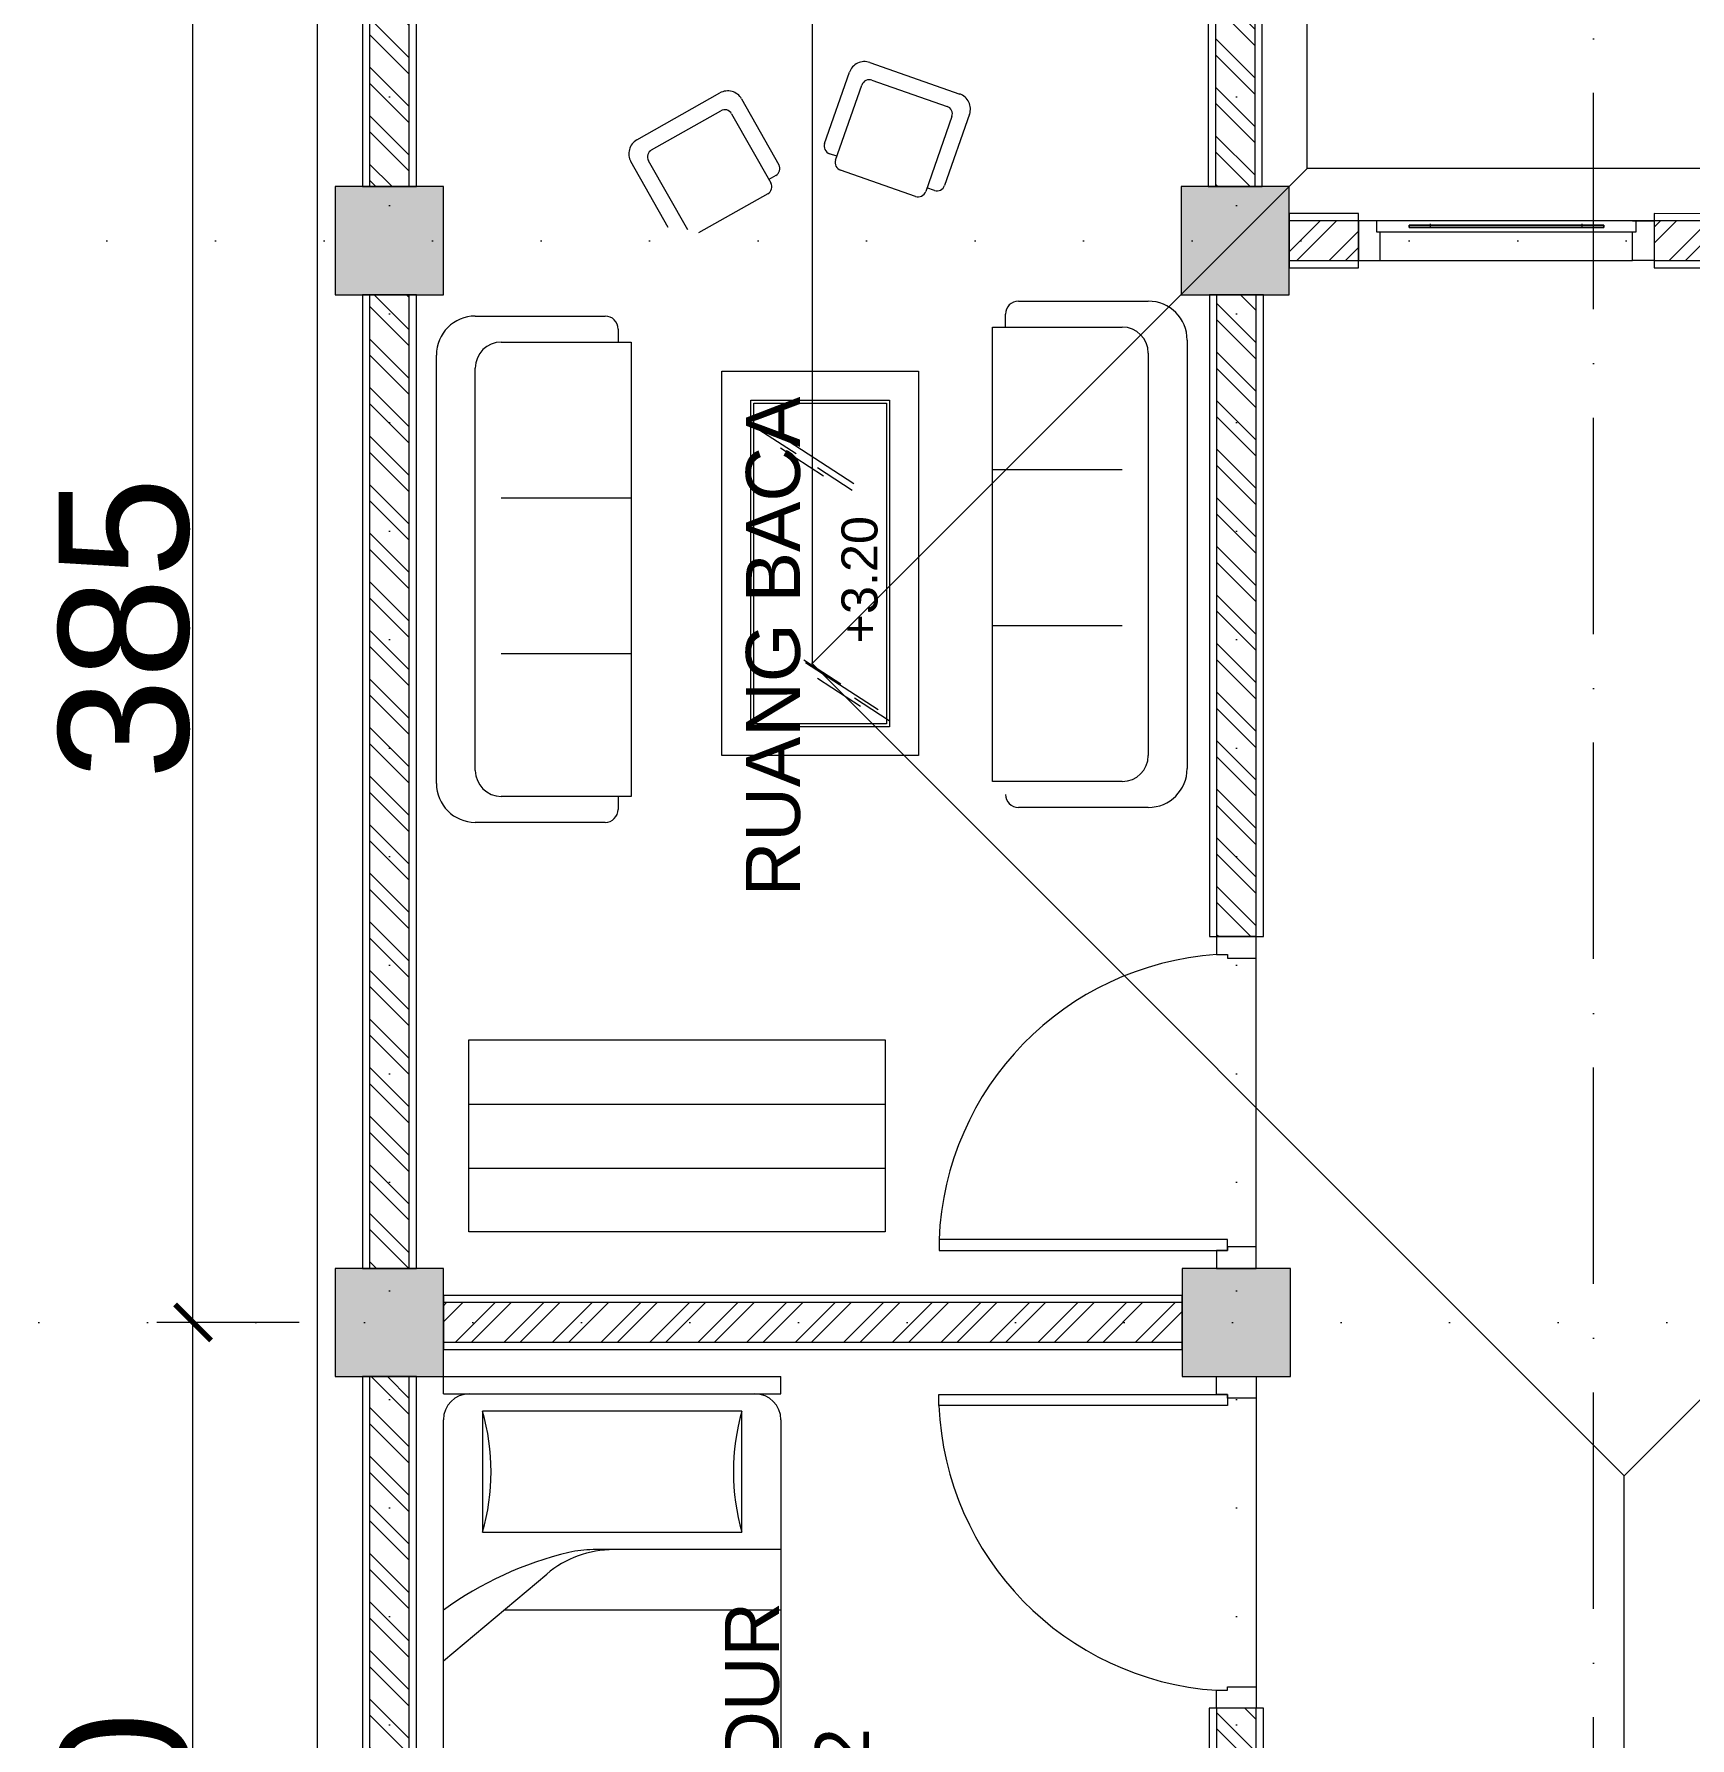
# Model space of a CAD drawing. Header units: millimetres. Extents: x -12161372 to 46643, y -9506984 to 15358.
# Drawn here: x 40920.5 to 41379.8, y 2896 to 3368.5 of the extents above; entities that cross this region are included whole.
import ezdxf
from ezdxf.enums import TextEntityAlignment as Align

# ---------------------------------------------------------------- set-up
doc = ezdxf.new("R2010")
doc.units = ezdxf.units.MM
doc.linetypes.add('ACAD_ISO07W100', pattern=[3, 0, -3])
doc.linetypes.add('ACAD_ISO10W100', pattern=[18, 12, -3, 0, -3])
for name, color, linetype, lineweight in [('arsiran', 202, 'Continuous', 0), ('atap', 220, 'Continuous', 0), ('dimensi', 50, 'Continuous', 5), ('dinding', 110, 'Continuous', 9), ('furniture', 7, 'Continuous', 5), ('garis potongan', 3, 'ACAD_ISO10W100', 18), ('interior', 7, 'Continuous', 13), ('jendela', 7, 'Continuous', 15), ('kolom', 150, 'Continuous', 13), ('pintu', 7, 'Continuous', 13), ('teks', 255, 'Continuous', 5)]:
    doc.layers.add(name, color=color, linetype=linetype, lineweight=lineweight)
doc.styles.add('ATT', font='romans.shx')
doc.styles.get("Standard").update_dxf_attribs({"font": 'arial.ttf'})
doc.dimstyles.new('ISO-25', dxfattribs={"dimtxt": 4.5, "dimasz": 10, "dimexe": 10, "dimexo": 10, "dimtad": 1, "dimtxsty": 'Standard', "dimblk": 'ARCHTICK', "dimcen": 2.5, "dimclrt": 256, "dimadec": 0, "dimazin": 0, "dimtfac": 1, "dimtmove": 0, "dimatfit": 3, "dimfxl": 75, "dimfxlon": 1, "dimtfillclr": 256, "dimlwd": -1, "dimlwe": -1, "dimarcsym": 0})

# ---------------------------------------------------------------- blocks, each defined once
blk = doc.blocks.new('*U22')
at = {"layer": 'arsiran'}
h = blk.add_hatch(dxfattribs=at)
h.set_pattern_fill('ANSI32', color=256)
h.set_pattern_definition([(45, (-2339.748, -4513.269), (-6.735192, 6.735192), []), (45, (-2335.258, -4513.269), (-6.735192, 6.735192), [])])
h.paths.add_polyline_path([(0, 5.5), (0, -5.5), (204.93, -5.5), (204.93, 5.5)])
blk.add_lwpolyline([(0, -5.5), (204.93, -5.5), (204.93, 5.5), (0, 5.5)], close=True, dxfattribs=at)
at = {"layer": 'dinding'}
blk.add_lwpolyline([(0, -7.5), (204.93, -7.5), (204.93, 7.5), (0, 7.5)], close=True, dxfattribs=at)
blk = doc.blocks.new('*U4')
at = {"layer": 'arsiran'}
h = blk.add_hatch(dxfattribs=at)
h.set_pattern_fill('ANSI32', color=256)
h.set_pattern_definition([(45, (-2274.681, -4513.269), (-6.735192, 6.735192), []), (45, (-2270.191, -4513.269), (-6.735192, 6.735192), [])])
h.paths.add_polyline_path([(0, 5.5), (0, -5.5), (270, -5.5), (270, 5.5)])
blk.add_lwpolyline([(0, -5.5), (270, -5.5), (270, 5.5), (0, 5.5)], close=True, dxfattribs=at)
at = {"layer": 'dinding'}
blk.add_lwpolyline([(0, -7.5), (270, -7.5), (270, 7.5), (0, 7.5)], close=True, dxfattribs=at)
blk = doc.blocks.new('*U29')
at = {"layer": 'arsiran'}
h = blk.add_hatch(dxfattribs=at)
h.set_pattern_fill('ANSI32', color=256)
h.set_pattern_definition([(45, (-2482.181, -4513.269), (-6.735192, 6.735192), []), (45, (-2477.691, -4513.269), (-6.735192, 6.735192), [])])
h.paths.add_polyline_path([(0, 5.5), (0, -5.5), (62.5, -5.5), (62.5, 5.5)])
blk.add_lwpolyline([(0, -5.5), (62.5, -5.5), (62.5, 5.5), (0, 5.5)], close=True, dxfattribs=at)
at = {"layer": 'dinding'}
blk.add_lwpolyline([(0, -7.5), (62.5, -7.5), (62.5, 7.5), (0, 7.5)], close=True, dxfattribs=at)
blk = doc.blocks.new('*U43')
at = {"layer": 'arsiran'}
h = blk.add_hatch(dxfattribs=at)
h.set_pattern_fill('ANSI32', color=256)
h.set_pattern_definition([(45, (-2366.681, -4513.269), (-6.735192, 6.735192), []), (45, (-2362.191, -4513.269), (-6.735192, 6.735192), [])])
h.paths.add_polyline_path([(0, 5.5), (0, -5.5), (178, -5.5), (178, 5.5)])
blk.add_lwpolyline([(0, -5.5), (178, -5.5), (178, 5.5), (0, 5.5)], close=True, dxfattribs=at)
at = {"layer": 'dinding'}
blk.add_lwpolyline([(0, -7.5), (178, -7.5), (178, 7.5), (0, 7.5)], close=True, dxfattribs=at)
blk = doc.blocks.new('*U46')
at = {"layer": 'arsiran'}
h = blk.add_hatch(dxfattribs=at)
h.set_pattern_fill('ANSI32', color=256, angle=-0.0261)
h.set_pattern_definition([(44.9739, (-2527.536, -4512.117), (-6.732122, 6.73826), []), (44.9739, (-2523.0455, -4512.119), (-6.732122, 6.73826), [])])
h.paths.add_polyline_path([(0, 5.5), (0, -5.5), (19.2, -5.51), (19.2, 5.49)])
blk.add_lwpolyline([(0, -5.5), (19.2, -5.51), (19.2, 5.49), (0, 5.5)], close=True, dxfattribs=at)
at = {"layer": 'dinding'}
blk.add_lwpolyline([(0, -7.5), (19.2, -7.51), (19.21, 7.49), (0, 7.5)], close=True, dxfattribs=at)
blk = doc.blocks.new('*U44')
at = {"layer": 'arsiran'}
h = blk.add_hatch(dxfattribs=at)
h.set_pattern_fill('ANSI32', color=256, angle=-0.0002)
h.set_pattern_definition([(44.9998, (-2366.697, -4513.26), (-6.735168, 6.735216), []), (44.9998, (-2362.207, -4513.26), (-6.735168, 6.735216), [])])
h.paths.add_polyline_path([(0, 5.5), (0, -5.5), (178, -5.5), (178, 5.5)])
blk.add_lwpolyline([(0, -5.5), (178, -5.5), (178, 5.5), (0, 5.5)], close=True, dxfattribs=at)
at = {"layer": 'dinding'}
blk.add_lwpolyline([(0, -7.5), (178, -7.5), (178, 7.5), (0, 7.5)], close=True, dxfattribs=at)
blk = doc.blocks.new('12PBED02')
at = {"color": 0, "linetype": 'ByBlock'}
for p, q in [((0, 0), (0, 39)), ((2, 39), (0, 39)), ((2, 0), (2, 39)), ((5, 39), (74, 39)), ((20, 39), (20, 17.28474)), ((27, 39), (27, 7)), ((77, 36), (77, 3)), ((18, 34.5), (4, 34.5)), ((4, 34.5), (4, 4.5)), ((18, 4.5), (18, 34.5)), ((32.861232, 0.014143), (22.821743, 11.933915)), ((4, 4.5), (18, 4.5)), ((2, 0), (0, 0)), ((74, 0), (5, 0))]:
    blk.add_line(p, q, dxfattribs=at)
for centre, radius, start, end in [((5, 36), 3, 90, 180), ((74, 36), 3, 0, 90), ((11, 58.5), 25, 253.739795, 286.260205), ((32, 19.664349), 12, 180, 220.10593), ((32, 17.28474), 12, 180, 193.392796), ((59.913793, 23.931034), 40.69413, 193.392796, 216.020234), ((11, -19.5), 25, 73.739795, 106.260205), ((5, 3), 3, 180, 270), ((74, 3), 3, 270, 0)]:
    blk.add_arc(centre, radius, start, end, dxfattribs=at)
at = {"color": 0, "linetype": 'ByBlock', "style": 'ATT'}
for tag, flags, p in [('ITEM', 3, (49, 25)), ('ROOM_NUMBER', 1, (49, 10.5))]:
    blk.add_attdef(tag, text='', height=6, dxfattribs=dict(at, flags=flags)).set_placement(p, align=Align.CENTER)
blk = doc.blocks.new('_ArchTick')
at = {"color": 0, "linetype": 'ByBlock', "const_width": 0.15}
blk.add_lwpolyline([(-0.5, -0.5), (0.5, 0.5)], dxfattribs=at)
blk = doc.blocks.new('*D678')
at = {"layer": 'Defpoints', "color": 0, "ltscale": 10, "transparency": 16777216}
for p in [(40964.61, 3011.23), (41004.08, 3011.23), (41004.08, 2711.23)]:
    blk.add_point(p, dxfattribs=at)
at = {"layer": 'dimensi', "color": 0, "ltscale": 10, "transparency": 16777216}
for p, q in [((40994.08, 3011.23), (40954.61, 3011.23)), ((40964.61, 2711.23), (40964.61, 3011.23)), ((40994.08, 2711.23), (40954.61, 2711.23))]:
    blk.add_line(p, q, dxfattribs=at)
at = {"layer": 'dimensi', "color": 0, "ltscale": 10, "transparency": 16777216, "xscale": 10, "yscale": 10, "zscale": 10}
for p, rotation in [((40964.61, 3011.23), 90), ((40964.61, 2711.23), 270)]:
    blk.add_blockref('_ArchTick', p, dxfattribs=dict(at, rotation=rotation))
at = {"layer": 'dimensi', "ltscale": 10, "transparency": 16777216, "insert": (40945.6, 2861.23), "char_height": 4.5, "attachment_point": 5, "rotation": 90}
blk.add_mtext('{\\H8x;300}', dxfattribs=at)
blk = doc.blocks.new('*D675')
at = {"layer": 'Defpoints', "color": 0, "ltscale": 10, "transparency": 16777216}
for p in [(40964.6, 3396.23), (41011.58, 3396.23), (41003.46, 3011.23)]:
    blk.add_point(p, dxfattribs=at)
at = {"layer": 'dimensi', "color": 0, "ltscale": 10, "transparency": 16777216}
for p, q in [((41001.58, 3396.23), (40954.6, 3396.23)), ((40964.6, 3011.23), (40964.6, 3396.23)), ((40993.46, 3011.23), (40954.6, 3011.23))]:
    blk.add_line(p, q, dxfattribs=at)
at = {"layer": 'dimensi', "color": 0, "ltscale": 10, "transparency": 16777216, "xscale": 10, "yscale": 10, "zscale": 10}
for p, rotation in [((40964.6, 3396.23), 90), ((40964.6, 3011.23), 270)]:
    blk.add_blockref('_ArchTick', p, dxfattribs=dict(at, rotation=rotation))
at = {"layer": 'dimensi', "ltscale": 10, "transparency": 16777216, "insert": (40945.58, 3203.73), "char_height": 4.5, "attachment_point": 5, "rotation": 90}
blk.add_mtext('{\\H8x;385}', dxfattribs=at)
blk = doc.blocks.new('*D685')
at = {"layer": 'Defpoints', "color": 0, "ltscale": 10, "transparency": 16777216}
for p in [(41403.69, 3673), (41253.69, 3326.23), (41403.69, 3326.23)]:
    blk.add_point(p, dxfattribs=at)
at = {"layer": 'dimensi', "color": 0, "ltscale": 10, "transparency": 16777216}
for p, q in [((41253.69, 3598), (41253.69, 3683)), ((41403.69, 3598), (41403.69, 3683)), ((41253.69, 3673), (41403.69, 3673))]:
    blk.add_line(p, q, dxfattribs=at)
at = {"layer": 'dimensi', "color": 0, "ltscale": 10, "transparency": 16777216, "xscale": 10, "yscale": 10, "zscale": 10, "rotation": 180}
blk.add_blockref('_ArchTick', (41253.69, 3673), dxfattribs=at)
at = {"layer": 'dimensi', "color": 0, "ltscale": 10, "transparency": 16777216, "xscale": 10, "yscale": 10, "zscale": 10}
blk.add_blockref('_ArchTick', (41403.69, 3673), dxfattribs=at)
at = {"layer": 'dimensi', "ltscale": 10, "transparency": 16777216, "insert": (41328.69, 3692.01), "char_height": 4.5, "attachment_point": 5}
blk.add_mtext('{\\H8x;150}', dxfattribs=at)

msp = doc.modelspace()

# ---------------------------------------------------------------- hatches: boundary and pattern name
at = {"layer": 'jendela'}
h = msp.add_hatch(color=256, dxfattribs=at)
h.dxf.hatch_style = 1
h.paths.add_polyline_path([(41355.884, 3315.505), (41355.884, 3314.905), (41301.884, 3314.905), (41301.884, 3315.505)])
h = msp.add_hatch(color=256, dxfattribs=at)
h.dxf.hatch_style = 1
h.paths.add_polyline_path([(41355.885, 3315.505), (41355.885, 3314.905), (41301.885, 3314.905), (41301.885, 3315.505)])
h = msp.add_hatch(color=256, dxfattribs=at)
h.dxf.hatch_style = 1
h.paths.add_polyline_path([(41301.891, 3315.51), (41301.891, 3314.91), (41355.891, 3314.91), (41355.891, 3315.51)])
h = msp.add_hatch(color=256, dxfattribs=at)
h.dxf.hatch_style = 1
h.paths.add_polyline_path([(41301.898, 3315.505), (41301.898, 3314.905), (41355.898, 3314.905), (41355.898, 3315.505)])
h = msp.add_hatch(color=256, dxfattribs=at)
h.dxf.hatch_style = 1
h.paths.add_polyline_path([(41301.898, 3315.505), (41301.898, 3314.905), (41355.898, 3314.905), (41355.898, 3315.505)])
at = {"layer": 'kolom'}
h = msp.add_hatch(color=256, dxfattribs=at)
h.dxf.hatch_style = 1
h.paths.add_polyline_path([(41034.082, 3326.228), (41004.082, 3326.228), (41004.082, 3296.228), (41034.082, 3296.228)])
h = msp.add_hatch(color=256, dxfattribs=at)
h.dxf.hatch_style = 1
h.paths.add_polyline_path([(41268.69, 3326.228), (41238.69, 3326.228), (41238.69, 3296.228), (41268.69, 3296.228)])
h = msp.add_hatch(color=256, dxfattribs=at)
h.dxf.hatch_style = 1
h.paths.add_polyline_path([(41034.082, 3026.228), (41004.082, 3026.228), (41004.082, 2996.228), (41034.082, 2996.228)])
h = msp.add_hatch(color=256, dxfattribs=at)
h.dxf.hatch_style = 1
h.paths.add_polyline_path([(41269.015, 3026.228), (41239.015, 3026.228), (41239.015, 2996.228), (41269.015, 2996.228)])

# ---------------------------------------------------------------- linework, layer by layer
at = {"layer": 'atap', "ltscale": 10}
for p, q in [((41136.386, 3478.924), (41136.386, 3193.924)), ((41136.386, 3193.924), (41273.69, 3331.228)), ((41361.582, 2968.728), (41724.082, 3331.228)), ((41361.582, 2968.728), (41136.117, 3194.193)), ((41361.582, 2768.728), (41361.582, 2968.728))]:
    msp.add_line(p, q, dxfattribs=at)
for points in [[(41273.69, 3331.228), (41273.69, 3616.228), (40999.082, 3616.228), (40999.082, 2406.228)], [(40999.082, 2406.228), (41724.082, 2406.228), (41724.082, 3331.228), (41273.69, 3331.228)]]:
    msp.add_lwpolyline(points, dxfattribs=at)
at = {"layer": 'furniture', "ltscale": 10}
for points in [[(41041.114, 3036.356), (41041.114, 3089.63), (41156.634, 3089.63), (41156.634, 3036.356)], [(41041.114, 3036.356), (41041.114, 3071.725), (41156.634, 3071.725), (41156.634, 3036.356)], [(41041.114, 3036.356), (41041.114, 3054.04), (41156.634, 3054.04), (41156.634, 3036.356)]]:
    msp.add_lwpolyline(points, close=True, dxfattribs=at)
at = {"layer": 'garis potongan', "ltscale": 5}
msp.add_lwpolyline([(41378.085, 1760.527), (41353.085, 1760.527), (41353.085, 4263.073), (41378.085, 4263.073)], dxfattribs=at)
at = {"layer": 'interior', "linetype": 'Continuous'}
for p, q in [((41152.317, 3360.631), (41177.294, 3351.898)), ((41139.785, 3338.15), (41146.698, 3357.924)), ((41152.943, 3355.741), (41173.757, 3348.463)), ((41087.73, 3339.166), (41110.763, 3352.189)), ((41116.773, 3350.521), (41127.082, 3332.286)), ((41142.856, 3333.573), (41150.134, 3354.387)), ((41091.82, 3336.412), (41111.014, 3347.265)), ((41114.019, 3346.431), (41124.871, 3327.236)), ((41175.111, 3345.654), (41167.834, 3324.84)), ((41180.002, 3346.28), (41173.088, 3326.506)), ((41096.371, 3314.922), (41086.061, 3333.157)), ((41101.838, 3314.213), (41090.986, 3333.408)), ((41143.22, 3334.613), (41141.139, 3335.341)), ((41126.248, 3329.281), (41124.329, 3328.196)), ((41165.024, 3323.486), (41144.21, 3330.763)), ((41124.037, 3324.232), (41104.843, 3313.379)), ((41170.279, 3325.153), (41168.197, 3325.88)), ((41193.561, 3294.451), (41229.561, 3294.451)), ((41042.916, 3290.313), (41078.916, 3290.313)), ((41189.961, 3287.251), (41189.961, 3290.851)), ((41082.516, 3286.713), (41082.516, 3283.113)), ((41186.361, 3287.251), (41222.361, 3287.251)), ((41186.361, 3287.251), (41189.961, 3287.251)), ((41186.361, 3161.251), (41186.361, 3287.251)), ((41032.116, 3160.713), (41032.116, 3279.513)), ((41050.116, 3283.113), (41086.116, 3283.113)), ((41086.116, 3283.113), (41086.116, 3157.113)), ((41229.561, 3280.051), (41229.561, 3168.451)), ((41240.361, 3283.651), (41240.361, 3164.851)), ((41042.916, 3164.313), (41042.916, 3275.913)), ((41222.361, 3247.651), (41186.361, 3247.651)), ((41050.116, 3239.913), (41086.116, 3239.913)), ((41222.361, 3204.451), (41186.361, 3204.451)), ((41050.116, 3196.713), (41086.116, 3196.713)), ((41222.361, 3161.251), (41186.361, 3161.251)), ((41086.116, 3157.113), (41050.116, 3157.113)), ((41082.516, 3157.113), (41082.516, 3153.513)), ((41086.116, 3157.113), (41082.516, 3157.113)), ((41229.561, 3154.051), (41193.561, 3154.051)), ((41078.916, 3149.913), (41042.916, 3149.913))]:
    msp.add_line(p, q, dxfattribs=at)
at = {"layer": 'interior'}
for p, q in [((41111.297, 3168.412), (41111.297, 3275.023)), ((41111.297, 3275.023), (41165.832, 3275.023)), ((41165.832, 3275.023), (41165.832, 3168.412)), ((41119.324, 3266.996), (41157.804, 3266.996)), ((41119.324, 3176.44), (41119.324, 3266.996)), ((41120.127, 3266.193), (41157.002, 3266.193)), ((41120.127, 3177.242), (41120.127, 3266.193)), ((41157.002, 3266.193), (41157.002, 3177.242)), ((41157.804, 3266.996), (41157.804, 3176.44)), ((41131.873, 3252.091), (41121.572, 3258.776)), ((41147.949, 3243.777), (41127.824, 3256.837)), ((41139.533, 3245.945), (41127.603, 3253.688)), ((41147.488, 3241.957), (41137.838, 3248.22)), ((41144.343, 3188.228), (41134.042, 3194.913)), ((41154.627, 3181.138), (41134.502, 3194.198)), ((41149.794, 3182.082), (41137.864, 3189.825)), ((41157.749, 3178.094), (41148.099, 3184.357)), ((41157.804, 3176.44), (41119.324, 3176.44)), ((41157.002, 3177.242), (41120.127, 3177.242)), ((41165.832, 3168.412), (41111.297, 3168.412))]:
    msp.add_line(p, q, dxfattribs=at)
at = {"layer": 'interior', "linetype": 'Continuous'}
for centre, radius, start, end in [((41150.861, 3356.468), 4.41, 70.72872, 160.72881), ((41152.215, 3353.659), 2.205, 70.72872, 160.72881), ((41112.934, 3348.35), 4.41, 29.48375, 119.48383), ((41175.839, 3347.736), 4.41, 340.72872, 70.72881), ((41112.099, 3345.346), 2.205, 29.48375, 119.48383), ((41173.029, 3346.382), 2.205, 340.72872, 70.72881), ((41089.9, 3335.327), 4.41, 119.48375, 209.48383), ((41092.905, 3334.493), 2.205, 119.48375, 209.48383), ((41141.866, 3337.422), 2.205, 160.72872, 250.72881), ((41125.163, 3331.201), 2.205, 299.48375, 29.48383), ((41144.938, 3332.845), 2.205, 160.72872, 250.72881), ((41122.952, 3326.151), 2.205, 299.48375, 29.48383), ((41171.007, 3327.234), 2.205, 250.72872, 340.72881), ((41165.752, 3325.567), 2.205, 250.72872, 340.72881), ((41193.561, 3290.851), 3.6, 90, 180), ((41229.561, 3283.651), 10.8, 0, 90), ((41042.916, 3279.513), 10.8, 90, 180), ((41078.916, 3286.713), 3.6, 0, 90), ((41222.361, 3280.051), 7.2, 0, 90), ((41050.116, 3275.913), 7.2, 90, 180), ((41222.361, 3168.451), 7.2, 270, 0), ((41050.116, 3164.313), 7.2, 180, 270), ((41229.561, 3164.851), 10.8, 270, 0), ((41042.916, 3160.713), 10.8, 180, 270), ((41193.561, 3157.651), 3.6, 180, 270), ((41078.916, 3153.513), 3.6, 270, 0)]:
    msp.add_arc(centre, radius, start, end, dxfattribs=at)
at = {"layer": 'jendela'}
for p, q in [((41369.891, 3316.71), (41287.891, 3316.711)), ((41307.891, 3314.659), (41307.891, 3315.859)), ((41349.891, 3314.659), (41349.891, 3315.859)), ((41293.891, 3305.728), (41363.88, 3305.727)), ((41293.891, 3305.728), (41363.88, 3305.727))]:
    msp.add_line(p, q, dxfattribs=at)
for points in [[(41293.891, 3316.71), (41293.891, 3316.711), (41287.891, 3316.711), (41287.88, 3305.728)], [(41287.88, 3305.728), (41293.891, 3305.728), (41293.891, 3313.71)], [(41293.891, 3316.71), (41293.891, 3316.711), (41287.891, 3316.711), (41287.891, 3305.727)], [(41287.891, 3305.727), (41293.891, 3305.728), (41293.891, 3313.71)], [(41363.88, 3316.71), (41363.88, 3316.71), (41369.88, 3316.71), (41369.88, 3305.727)], [(41363.88, 3316.71), (41363.88, 3316.71), (41369.88, 3316.71), (41369.891, 3305.727)], [(41369.88, 3305.727), (41363.88, 3305.727), (41363.88, 3313.71)], [(41369.891, 3305.727), (41363.88, 3305.727), (41363.88, 3313.71)]]:
    msp.add_lwpolyline(points, dxfattribs=at)
for points in [[(41364.891, 3316.71), (41292.891, 3316.71), (41292.891, 3313.71), (41364.891, 3313.71)], [(41364.891, 3316.71), (41292.891, 3316.71), (41292.891, 3313.71), (41364.891, 3313.71)], [(41355.891, 3314.91), (41301.891, 3314.91), (41301.891, 3315.51), (41355.891, 3315.51)], [(41301.891, 3314.91), (41355.891, 3314.91), (41355.891, 3315.51), (41301.891, 3315.51)], [(41355.891, 3314.91), (41301.891, 3314.91), (41301.891, 3315.51), (41355.891, 3315.51)], [(41355.891, 3314.91), (41301.891, 3314.91), (41301.891, 3315.51), (41355.891, 3315.51)], [(41301.891, 3314.91), (41355.891, 3314.91), (41355.891, 3315.51), (41301.891, 3315.51)]]:
    msp.add_lwpolyline(points, close=True, dxfattribs=at)
at = {"layer": 'kolom'}
for points in [[(41034.082, 3296.228), (41034.082, 3326.228), (41004.082, 3326.228), (41004.082, 3296.228)], [(41268.69, 3296.228), (41268.69, 3326.228), (41238.69, 3326.228), (41238.69, 3296.228)], [(41034.082, 2996.228), (41034.082, 3026.228), (41004.082, 3026.228), (41004.082, 2996.228)], [(41269.015, 2996.228), (41269.015, 3026.228), (41239.015, 3026.228), (41239.015, 2996.228)]]:
    msp.add_lwpolyline(points, close=True, dxfattribs=at)
at = {"layer": 'pintu'}
for p, q in [((41259.515, 3032.228), (41259.515, 3112.228)), ((41259.515, 3032.228), (41259.515, 3032.228)), ((41259.508, 2990.228), (41259.508, 2990.228)), ((41259.508, 2990.228), (41259.508, 2910.228))]:
    msp.add_line(p, q, dxfattribs=at)
for points in [[(41259.515, 3118.227), (41248.516, 3118.227), (41248.516, 3113.227), (41251.516, 3113.227), (41251.516, 3112.227), (41259.515, 3112.228), (41259.515, 3118.227)], [(41259.515, 3026.228), (41259.515, 3026.228), (41259.515, 3032.228), (41251.532, 3032.228), (41251.532, 3031.228), (41248.532, 3031.228), (41248.532, 3026.228), (41259.515, 3026.228)], [(41259.507, 2996.228), (41259.508, 2996.228), (41259.508, 2990.228), (41251.525, 2990.228), (41251.525, 2991.228), (41248.525, 2991.228), (41248.525, 2996.228), (41259.508, 2996.228)], [(41259.508, 2904.228), (41248.508, 2904.228), (41248.508, 2909.228), (41251.508, 2909.228), (41251.508, 2910.228), (41259.508, 2910.228), (41259.508, 2904.228)]]:
    msp.add_lwpolyline(points, dxfattribs=at)
for points in [[(41251.532, 3031.228), (41251.532, 3034.228), (41171.532, 3034.228), (41171.532, 3031.228)], [(41251.525, 2991.228), (41251.525, 2988.228), (41171.525, 2988.228), (41171.525, 2991.228)]]:
    msp.add_lwpolyline(points, close=True, dxfattribs=at)
for centre, start, end in [((41254.015, 3030.859), 93.81997, 177.66123), ((41254.008, 2991.596), 182.33877, 266.18003)]:
    msp.add_arc(centre, 82.552, start, end, dxfattribs=at)
at = {"layer": 'teks', "linetype": 'ACAD_ISO07W100', "ltscale": 10}
for p, q in [((41019.082, 2026.702), (41019.082, 3616.228)), ((41254.082, 2026.702), (41254.082, 3616.228)), ((40699.95, 3311.206), (41719.082, 3311.228)), ((40711.159, 3011.228), (41719.082, 3011.228))]:
    msp.add_line(p, q, dxfattribs=at)

# ---------------------------------------------------------------- block references
at = {"layer": 'dinding', "rotation": 90}
for name, p in [('*U29', (41019.082, 3326.228)), ('*U29', (41253.69, 3326.228)), ('*U4', (41019.082, 3026.228)), ('*U43', (41254.015, 3118.227)), ('*U4', (41019.082, 2726.228)), ('*U44', (41254.007, 2726.228))]:
    msp.add_blockref(name, p, dxfattribs=at)
at = {"layer": 'dinding'}
for name, p in [('*U46', (41268.69, 3311.228)), ('*U46', (41369.88, 3311.218)), ('*U22', (41034.082, 3011.228))]:
    msp.add_blockref(name, p, dxfattribs=at)
at = {"layer": 'furniture', "xscale": 2.4, "yscale": 2.4, "zscale": 2.4, "rotation": 270}
msp.add_blockref('12PBED02', (41034.082, 2996.228), dxfattribs=at)

# ---------------------------------------------------------------- texts
at = {"layer": 'furniture', "ltscale": 10, "attachment_point": 1, "rotation": 90}
for s, width, insert, char_height in [('RUANG BACA', 214.4576, (41117.978, 3129.422), 15), ('+3.20', 69.06045, (41144.468, 3199.52), 10), ('KAMAR TIDUR \\P      ANAK 2', 269.33437, (41112.135, 2789.352), 15)]:
    msp.add_mtext_dynamic_manual_height_columns(s, width=width, gutter_width=100, heights=[0], dxfattribs=dict(at, insert=insert, char_height=char_height))

# ---------------------------------------------------------------- dimensions: what is measured, and where the dimension line sits
at = {"layer": 'dimensi', "ltscale": 10}
dim = msp.add_linear_dim(base=(41403.69, 3673.005), p1=(41253.69, 3326.228), p2=(41403.69, 3326.228), angle=180, text='{\\H8x;<>}', dimstyle='ISO-25', dxfattribs=at)
dim.commit()
dim.dimension.update_dxf_attribs({"geometry": '*D685', "text_midpoint": (41328.69, 3673.005), "dimtype": 160})
for base, p1, p2, picture, middle in [((40964.597, 3396.228), (41003.457, 3011.228), (41011.582, 3396.228), '*D675', (40945.579, 3203.728)), ((40964.614, 3011.228), (41004.082, 2711.228), (41004.082, 3011.228), '*D678', (40945.596, 2861.228))]:
    dim = msp.add_linear_dim(base=base, p1=p1, p2=p2, angle=90, text='{\\H8x;<>}', dimstyle='ISO-25', dxfattribs=at)
    dim.commit()
    dim.dimension.update_dxf_attribs({"geometry": picture, "text_midpoint": middle})

doc.saveas('drawing.dxf')
